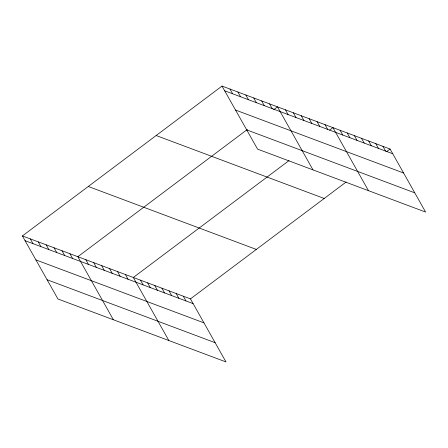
<?xml version="1.0" encoding="UTF-8"?>
<svg xmlns="http://www.w3.org/2000/svg" width="448" height="448" viewBox="0 0 448 448"><rect width="100%" height="100%" fill="white"/><g stroke="black" fill="none" stroke-linecap="round" stroke-linejoin="round"><path stroke-width="0.67" d="M22.4 235.934L190.45 298.883L225.977 361.928L57.926 298.978L22.4 235.934L222.023 86.072L390.074 149.022L425.6 212.066L257.55 149.117L222.023 86.072M247.29 129.511L77.857 256.704L113.383 319.749M273.638 109.732L277.48 106.842L313.006 169.893M289.022 160.591L133.314 277.48L168.84 340.525M329.644 130.094L332.937 127.618L368.463 190.663M190.45 298.883L346.158 181.994M386.781 151.497L390.074 149.022M224.694 90.81L392.745 153.759M235.536 110.051L403.586 173.001M246.708 129.875L414.758 192.825M156.15 135.526L324.201 198.475M88.278 186.48L256.329 249.43M25.071 240.671L193.122 303.621M35.913 259.913L203.963 322.862M47.079 279.737L215.13 342.686M382.934 146.345L385.605 151.082M375.794 143.674L378.459 148.411M368.648 140.997L371.319 145.734M361.508 138.32L364.179 143.058M354.368 135.643L357.034 140.381M347.222 132.972L349.894 137.71M340.082 130.295L342.748 135.033M325.018 124.65L327.684 129.388M317.094 121.682L319.766 126.42M309.17 118.714L311.842 123.452M301.252 115.746L303.918 120.484M293.328 112.778L295.994 117.516M285.404 109.81L288.075 114.548M269.562 103.88L272.227 108.612M261.638 100.912L264.309 105.644M253.714 97.944L256.385 102.682M245.795 94.976L248.461 99.714M237.871 92.008L240.542 96.746M229.947 89.04L232.618 93.778M183.31 296.206L185.976 300.944M176.165 293.535L178.836 298.273M169.025 290.858L171.69 295.596M161.879 288.182L164.55 292.919M154.739 285.505L157.41 290.242M147.599 282.834L150.265 287.566M140.454 280.157L143.125 284.894M125.39 274.512L128.061 279.25M117.466 271.544L120.137 276.282M109.547 268.576L112.213 273.314M101.623 265.608L104.294 270.346M93.699 262.64L96.37 267.378M85.781 259.672L88.446 264.41M69.933 253.736L72.604 258.474M62.014 250.768L64.68 255.506M54.09 247.806L56.756 252.538M46.166 244.838L48.838 249.575M38.242 241.87L40.914 246.607M30.324 238.902L32.99 243.639"/></g></svg>
